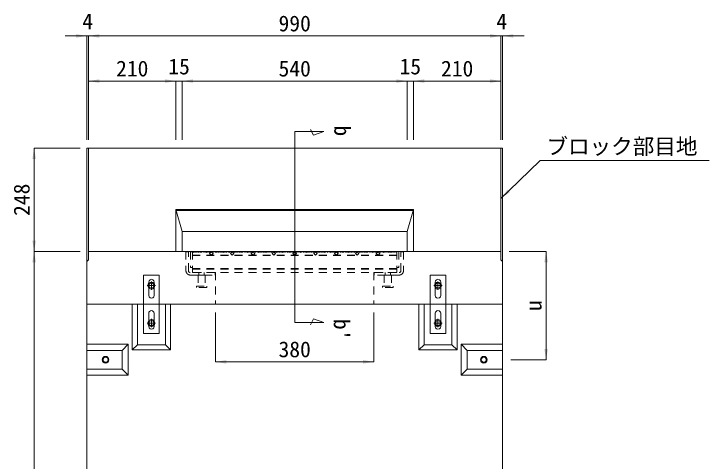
# Model space of a CAD drawing. Units: millimetres at full size. Extents: x 50430 to 101606, y 69050 to 91573.
# Drawn here: x 54877 to 56546, y 79777 to 80851 of the extents above; entities that cross this region are included whole.
import ezdxf
from ezdxf.enums import TextEntityAlignment as Align

# ---------------------------------------------------------------- set-up
doc = ezdxf.new("R2010")
doc.units = ezdxf.units.MM
doc.header["$LTSCALE"] = 50
for name, pattern in [('USER1', [0.675, 0.375, -0.3]), ('USER2', [14.2875, 9.525, -1.5875, 1.5875, -1.5875]), ('USER4', [0.675, 0.375, -0.3])]:
    doc.linetypes.add(name, pattern=pattern)
for name, color, linetype, lineweight in [('インサート', 3, 'USER1', 9), ('グレーチング', 7, 'USER1', 5), ('ジョイントプレート', 3, 'Continuous', 9), ('寸法線', 7, 'Continuous', 13), ('本体', 2, 'Continuous', 9), ('補助線', 8, 'Continuous', 9)]:
    doc.layers.add(name, color=color, linetype=linetype, lineweight=lineweight)
doc.styles.add('ＭＳ ゴシック', font='')
doc.styles.get('ＭＳ ゴシック').set_extended_font_data('MS Gothic')

# ---------------------------------------------------------------- blocks, each defined once
blk = doc.blocks.new('filled_arrow')
at = {"color": 0, "linetype": 'Continuous', "lineweight": -2}
blk.add_solid([(7.5, 1.25), (0, 0), (7.5, -1.25)], dxfattribs=at)

msp = doc.modelspace()

# ---------------------------------------------------------------- linework, layer by layer
at = {"layer": 'インサート', "linetype": 'USER4'}
for p, q in [((55318.82, 80223.73), (55318.82, 80196.73)), ((55318.82, 80223.73), (55335.82, 80223.73)), ((55335.82, 80223.73), (55335.82, 80196.73)), ((55765.82, 80223.73), (55765.82, 80196.73)), ((55765.82, 80223.73), (55782.82, 80223.73)), ((55782.82, 80223.73), (55782.82, 80196.73)), ((55314.82, 80193.73), (55314.82, 80196.73)), ((55314.82, 80196.73), (55339.82, 80196.73)), ((55339.82, 80193.73), (55314.82, 80193.73)), ((55339.82, 80196.73), (55339.82, 80193.73)), ((55761.82, 80193.73), (55761.82, 80196.73)), ((55761.82, 80196.73), (55786.82, 80196.73)), ((55786.82, 80193.73), (55761.82, 80193.73)), ((55786.82, 80196.73), (55786.82, 80193.73))]:
    msp.add_line(p, q, dxfattribs=at)
at = {"layer": 'インサート', "linetype": 'Continuous'}
for centre, radius in [((55206.82, 80198.4), 8.25), ((55894.82, 80198.4), 8.25), ((55206.82, 80198.4), 6), ((55894.82, 80198.4), 6), ((55206.82, 80108.4), 8.25), ((55206.82, 80108.4), 6), ((55894.82, 80108.4), 8.25), ((55894.82, 80108.4), 6), ((55096.82, 80020.4), 8), ((55096.82, 80020.4), 6), ((56004.82, 80020.4), 8), ((56004.82, 80020.4), 6)]:
    msp.add_circle(centre, radius, dxfattribs=at)
at = {"layer": 'グレーチング'}
for p, q in [((55289.81, 80279.73), (55289.81, 80233.73)), ((55289.81, 80279.73), (55295.81, 80279.73)), ((55295.81, 80233.73), (55295.81, 80279.73)), ((55300.81, 80279.73), (55300.81, 80241.73)), ((55300.81, 80279.73), (55800.82, 80279.73)), ((55305.31, 80279.73), (55305.31, 80229.73)), ((55307.31, 80279.73), (55308.21, 80277.63)), ((55308.21, 80277.63), (55309.11, 80279.73)), ((55311.11, 80279.73), (55312.01, 80277.63)), ((55312.01, 80277.63), (55312.91, 80279.73)), ((55314.91, 80279.73), (55315.81, 80277.63)), ((55315.81, 80277.63), (55316.71, 80279.73)), ((55318.71, 80279.73), (55319.61, 80277.63)), ((55319.61, 80277.63), (55320.51, 80279.73)), ((55322.51, 80279.73), (55323.41, 80277.63)), ((55323.41, 80277.63), (55324.31, 80279.73)), ((55326.31, 80279.73), (55327.21, 80277.63)), ((55327.21, 80277.63), (55328.11, 80279.73)), ((55330.11, 80279.73), (55331.01, 80277.63)), ((55331.01, 80277.63), (55331.91, 80279.73)), ((55333.91, 80279.73), (55334.81, 80277.63)), ((55334.81, 80277.63), (55335.71, 80279.73)), ((55337.71, 80279.73), (55338.61, 80277.63)), ((55338.61, 80277.63), (55339.51, 80279.73)), ((55341.51, 80279.73), (55342.41, 80277.63)), ((55342.41, 80277.63), (55343.31, 80279.73)), ((55345.31, 80279.73), (55346.22, 80277.63)), ((55346.22, 80277.63), (55347.12, 80279.73)), ((55350.81, 80279.73), (55346.57, 80275.49)), ((55346.57, 80275.49), (55350.81, 80271.24)), ((55355.06, 80275.49), (55350.81, 80279.73)), ((55350.81, 80271.24), (55355.06, 80275.49)), ((55355.81, 80279.73), (55356.71, 80277.63)), ((55356.71, 80277.63), (55357.61, 80279.73)), ((55359.61, 80279.73), (55360.51, 80277.63)), ((55360.51, 80277.63), (55361.41, 80279.73)), ((55363.41, 80279.73), (55364.31, 80277.63)), ((55364.31, 80277.63), (55365.21, 80279.73)), ((55367.21, 80279.73), (55368.11, 80277.63)), ((55368.11, 80277.63), (55369.01, 80279.73)), ((55371.01, 80279.73), (55371.91, 80277.63)), ((55371.91, 80277.63), (55372.81, 80279.73)), ((55374.81, 80279.73), (55375.71, 80277.63)), ((55375.71, 80277.63), (55376.61, 80279.73)), ((55378.61, 80279.73), (55379.51, 80277.63)), ((55379.51, 80277.63), (55380.41, 80279.73)), ((55382.41, 80279.73), (55383.31, 80277.63)), ((55383.31, 80277.63), (55384.21, 80279.73)), ((55386.21, 80279.73), (55387.11, 80277.63)), ((55387.11, 80277.63), (55388.01, 80279.73)), ((55390.01, 80279.73), (55390.91, 80277.63)), ((55390.91, 80277.63), (55391.81, 80279.73)), ((55393.81, 80279.73), (55394.72, 80277.63)), ((55394.72, 80277.63), (55395.62, 80279.73)), ((55400.81, 80279.73), (55396.57, 80275.49)), ((55396.57, 80275.49), (55400.81, 80271.24)), ((55405.06, 80275.49), (55400.81, 80279.73)), ((55400.81, 80271.24), (55405.06, 80275.49)), ((55405.81, 80279.73), (55406.71, 80277.63)), ((55406.71, 80277.63), (55407.61, 80279.73)), ((55409.61, 80279.73), (55410.51, 80277.63)), ((55410.51, 80277.63), (55411.41, 80279.73)), ((55413.41, 80279.73), (55414.31, 80277.63)), ((55414.31, 80277.63), (55415.21, 80279.73)), ((55417.21, 80279.73), (55418.11, 80277.63)), ((55418.11, 80277.63), (55419.01, 80279.73)), ((55421.01, 80279.73), (55421.91, 80277.63)), ((55421.91, 80277.63), (55422.81, 80279.73)), ((55424.81, 80279.73), (55425.71, 80277.63)), ((55425.71, 80277.63), (55426.61, 80279.73)), ((55428.61, 80279.73), (55429.51, 80277.63)), ((55429.51, 80277.63), (55430.41, 80279.73)), ((55432.41, 80279.73), (55433.31, 80277.63)), ((55433.31, 80277.63), (55434.21, 80279.73)), ((55436.21, 80279.73), (55437.11, 80277.63)), ((55437.11, 80277.63), (55438.01, 80279.73)), ((55440.01, 80279.73), (55440.91, 80277.63)), ((55440.91, 80277.63), (55441.81, 80279.73)), ((55443.81, 80279.73), (55444.72, 80277.63)), ((55444.72, 80277.63), (55445.62, 80279.73)), ((55450.81, 80279.73), (55446.57, 80275.49)), ((55446.57, 80275.49), (55450.81, 80271.24)), ((55455.06, 80275.49), (55450.81, 80279.73)), ((55450.81, 80271.24), (55455.06, 80275.49)), ((55455.81, 80279.73), (55456.71, 80277.63)), ((55456.71, 80277.63), (55457.61, 80279.73)), ((55459.61, 80279.73), (55460.51, 80277.63)), ((55460.51, 80277.63), (55461.41, 80279.73)), ((55463.41, 80279.73), (55464.31, 80277.63)), ((55464.31, 80277.63), (55465.22, 80279.73)), ((55467.21, 80279.73), (55468.11, 80277.63)), ((55468.11, 80277.63), (55469.02, 80279.73)), ((55471.01, 80279.73), (55471.91, 80277.63)), ((55471.91, 80277.63), (55472.81, 80279.73)), ((55474.81, 80279.73), (55475.71, 80277.63)), ((55475.71, 80277.63), (55476.61, 80279.73)), ((55478.61, 80279.73), (55479.52, 80277.63)), ((55479.52, 80277.63), (55480.41, 80279.73)), ((55482.42, 80279.73), (55483.31, 80277.63)), ((55483.31, 80277.63), (55484.21, 80279.73)), ((55486.21, 80279.73), (55487.11, 80277.63)), ((55487.11, 80277.63), (55488.01, 80279.73)), ((55490.02, 80279.73), (55490.91, 80277.63)), ((55490.91, 80277.63), (55491.81, 80279.73)), ((55493.81, 80279.73), (55494.72, 80277.63)), ((55494.72, 80277.63), (55495.62, 80279.73)), ((55500.81, 80279.73), (55496.57, 80275.49)), ((55496.57, 80275.49), (55500.81, 80271.24)), ((55505.06, 80275.49), (55500.81, 80279.73)), ((55500.81, 80271.24), (55505.06, 80275.49)), ((55505.82, 80279.73), (55506.71, 80277.63)), ((55506.71, 80277.63), (55507.61, 80279.73)), ((55509.61, 80279.73), (55510.52, 80277.63)), ((55510.52, 80277.63), (55511.42, 80279.73)), ((55513.42, 80279.73), (55514.32, 80277.63)), ((55514.32, 80277.63), (55515.21, 80279.73)), ((55517.22, 80279.73), (55518.11, 80277.63)), ((55518.11, 80277.63), (55519.02, 80279.73)), ((55521.02, 80279.73), (55521.92, 80277.63)), ((55521.92, 80277.63), (55522.81, 80279.73)), ((55524.82, 80279.73), (55525.71, 80277.63)), ((55525.71, 80277.63), (55526.62, 80279.73)), ((55528.61, 80279.73), (55529.52, 80277.63)), ((55529.52, 80277.63), (55530.42, 80279.73)), ((55532.42, 80279.73), (55533.32, 80277.63)), ((55533.32, 80277.63), (55534.22, 80279.73)), ((55536.22, 80279.73), (55537.12, 80277.63)), ((55537.12, 80277.63), (55538.02, 80279.73)), ((55540.02, 80279.73), (55540.92, 80277.63)), ((55540.92, 80277.63), (55541.81, 80279.73)), ((55543.82, 80279.73), (55544.72, 80277.63)), ((55544.72, 80277.63), (55545.62, 80279.73)), ((55550.82, 80279.73), (55546.57, 80275.49)), ((55546.57, 80275.49), (55550.82, 80271.24)), ((55555.06, 80275.49), (55550.82, 80279.73)), ((55550.82, 80271.24), (55555.06, 80275.49)), ((55555.82, 80279.73), (55556.72, 80277.63)), ((55556.72, 80277.63), (55557.62, 80279.73)), ((55559.62, 80279.73), (55560.52, 80277.63)), ((55560.52, 80277.63), (55561.42, 80279.73)), ((55563.42, 80279.73), (55564.32, 80277.63)), ((55564.32, 80277.63), (55565.22, 80279.73)), ((55567.22, 80279.73), (55568.12, 80277.63)), ((55568.12, 80277.63), (55569.02, 80279.73)), ((55571.02, 80279.73), (55571.92, 80277.63)), ((55571.92, 80277.63), (55572.82, 80279.73)), ((55574.82, 80279.73), (55575.72, 80277.63)), ((55575.72, 80277.63), (55576.62, 80279.73)), ((55578.62, 80279.73), (55579.52, 80277.63)), ((55579.52, 80277.63), (55580.42, 80279.73)), ((55582.42, 80279.73), (55583.32, 80277.63)), ((55583.32, 80277.63), (55584.22, 80279.73)), ((55586.22, 80279.73), (55587.12, 80277.63)), ((55587.12, 80277.63), (55588.02, 80279.73)), ((55590.02, 80279.73), (55590.92, 80277.63)), ((55590.92, 80277.63), (55591.82, 80279.73)), ((55593.82, 80279.73), (55594.72, 80277.63)), ((55594.72, 80277.63), (55595.62, 80279.73)), ((55600.82, 80279.73), (55596.57, 80275.49)), ((55596.57, 80275.49), (55600.82, 80271.24)), ((55605.06, 80275.49), (55600.82, 80279.73)), ((55600.82, 80271.24), (55605.06, 80275.49)), ((55605.82, 80279.73), (55606.72, 80277.63)), ((55606.72, 80277.63), (55607.62, 80279.73)), ((55609.62, 80279.73), (55610.52, 80277.63)), ((55610.52, 80277.63), (55611.42, 80279.73)), ((55613.42, 80279.73), (55614.32, 80277.63)), ((55614.32, 80277.63), (55615.22, 80279.73)), ((55617.22, 80279.73), (55618.12, 80277.63)), ((55618.12, 80277.63), (55619.02, 80279.73)), ((55621.02, 80279.73), (55621.92, 80277.63)), ((55621.92, 80277.63), (55622.82, 80279.73)), ((55624.82, 80279.73), (55625.72, 80277.63)), ((55625.72, 80277.63), (55626.62, 80279.73)), ((55628.62, 80279.73), (55629.52, 80277.63)), ((55629.52, 80277.63), (55630.42, 80279.73)), ((55632.42, 80279.73), (55633.32, 80277.63)), ((55633.32, 80277.63), (55634.22, 80279.73)), ((55636.22, 80279.73), (55637.12, 80277.63)), ((55637.12, 80277.63), (55638.02, 80279.73)), ((55640.02, 80279.73), (55640.92, 80277.63)), ((55640.92, 80277.63), (55641.82, 80279.73)), ((55643.82, 80279.73), (55644.72, 80277.63)), ((55644.72, 80277.63), (55645.62, 80279.73)), ((55650.82, 80279.73), (55646.57, 80275.49)), ((55646.57, 80275.49), (55650.82, 80271.24)), ((55655.06, 80275.49), (55650.82, 80279.73)), ((55650.82, 80271.24), (55655.06, 80275.49)), ((55655.82, 80279.73), (55656.72, 80277.63)), ((55656.72, 80277.63), (55657.62, 80279.73)), ((55659.62, 80279.73), (55660.52, 80277.63)), ((55660.52, 80277.63), (55661.42, 80279.73)), ((55663.42, 80279.73), (55664.32, 80277.63)), ((55664.32, 80277.63), (55665.22, 80279.73)), ((55667.22, 80279.73), (55668.12, 80277.63)), ((55668.12, 80277.63), (55669.02, 80279.73)), ((55671.02, 80279.73), (55671.92, 80277.63)), ((55671.92, 80277.63), (55672.82, 80279.73)), ((55674.82, 80279.73), (55675.72, 80277.63)), ((55675.72, 80277.63), (55676.62, 80279.73)), ((55678.62, 80279.73), (55679.52, 80277.63)), ((55679.52, 80277.63), (55680.42, 80279.73)), ((55682.42, 80279.73), (55683.32, 80277.63)), ((55683.32, 80277.63), (55684.22, 80279.73)), ((55686.22, 80279.73), (55687.12, 80277.63)), ((55687.12, 80277.63), (55688.02, 80279.73)), ((55690.02, 80279.73), (55690.92, 80277.63)), ((55690.92, 80277.63), (55691.82, 80279.73)), ((55693.82, 80279.73), (55694.72, 80277.63)), ((55694.72, 80277.63), (55695.62, 80279.73)), ((55700.82, 80279.73), (55696.57, 80275.49)), ((55696.57, 80275.49), (55700.82, 80271.24)), ((55705.06, 80275.49), (55700.82, 80279.73)), ((55700.82, 80271.24), (55705.06, 80275.49)), ((55705.82, 80279.73), (55706.72, 80277.63)), ((55706.72, 80277.63), (55707.62, 80279.73)), ((55709.62, 80279.73), (55710.52, 80277.63)), ((55710.52, 80277.63), (55711.42, 80279.73)), ((55713.42, 80279.73), (55714.32, 80277.63)), ((55714.32, 80277.63), (55715.22, 80279.73)), ((55717.22, 80279.73), (55718.12, 80277.63)), ((55718.12, 80277.63), (55719.02, 80279.73)), ((55721.02, 80279.73), (55721.92, 80277.63)), ((55721.92, 80277.63), (55722.82, 80279.73)), ((55724.82, 80279.73), (55725.72, 80277.63)), ((55725.72, 80277.63), (55726.62, 80279.73)), ((55728.62, 80279.73), (55729.52, 80277.63)), ((55729.52, 80277.63), (55730.42, 80279.73)), ((55732.42, 80279.73), (55733.32, 80277.63)), ((55733.32, 80277.63), (55734.22, 80279.73)), ((55736.22, 80279.73), (55737.12, 80277.63)), ((55737.12, 80277.63), (55738.02, 80279.73)), ((55740.02, 80279.73), (55740.92, 80277.63)), ((55740.92, 80277.63), (55741.82, 80279.73)), ((55743.82, 80279.73), (55744.72, 80277.63)), ((55744.72, 80277.63), (55745.62, 80279.73)), ((55750.82, 80279.73), (55746.57, 80275.49)), ((55746.57, 80275.49), (55750.82, 80271.24)), ((55755.06, 80275.49), (55750.82, 80279.73)), ((55750.82, 80271.24), (55755.06, 80275.49)), ((55755.82, 80279.73), (55756.72, 80277.63)), ((55756.72, 80277.63), (55757.62, 80279.73)), ((55759.62, 80279.73), (55760.52, 80277.63)), ((55760.52, 80277.63), (55761.42, 80279.73)), ((55763.42, 80279.73), (55764.32, 80277.63)), ((55764.32, 80277.63), (55765.22, 80279.73)), ((55767.22, 80279.73), (55768.12, 80277.63)), ((55768.12, 80277.63), (55769.02, 80279.73)), ((55771.02, 80279.73), (55771.92, 80277.63)), ((55771.92, 80277.63), (55772.82, 80279.73)), ((55774.82, 80279.73), (55775.72, 80277.63)), ((55775.72, 80277.63), (55776.62, 80279.73)), ((55778.62, 80279.73), (55779.52, 80277.63)), ((55779.52, 80277.63), (55780.42, 80279.73)), ((55782.42, 80279.73), (55783.32, 80277.63)), ((55783.32, 80277.63), (55784.22, 80279.73)), ((55786.22, 80279.73), (55787.12, 80277.63)), ((55787.12, 80277.63), (55788.02, 80279.73)), ((55790.02, 80279.73), (55790.92, 80277.63)), ((55790.92, 80277.63), (55791.82, 80279.73)), ((55793.82, 80279.73), (55794.72, 80277.63)), ((55794.72, 80277.63), (55795.62, 80279.73)), ((55796.32, 80279.73), (55796.32, 80229.73)), ((55800.82, 80279.73), (55800.82, 80241.73)), ((55805.82, 80233.73), (55805.82, 80279.73)), ((55811.82, 80279.73), (55805.82, 80279.73)), ((55811.82, 80279.73), (55811.82, 80233.73)), ((55305.31, 80271.73), (55796.32, 80271.73)), ((55305.31, 80270.23), (55796.32, 80270.23)), ((55300.81, 80241.73), (55305.31, 80241.73)), ((55305.31, 80239.23), (55796.32, 80239.23)), ((55800.82, 80241.73), (55796.32, 80241.73)), ((55360.81, 80229.73), (55299.81, 80229.73)), ((55299.84, 80223.73), (55359.81, 80223.73)), ((55305.31, 80237.73), (55796.32, 80237.73)), ((55305.31, 80229.73), (55796.32, 80229.73)), ((55320.81, 80229.73), (55320.81, 80223.73)), ((55333.81, 80229.73), (55333.81, 80223.73)), ((55359.81, 80223.73), (55359.81, 80229.73)), ((55740.82, 80229.73), (55801.82, 80229.73)), ((55741.82, 80223.73), (55741.82, 80229.73)), ((55801.82, 80223.73), (55741.82, 80223.73)), ((55767.82, 80229.73), (55767.82, 80223.73)), ((55780.82, 80229.73), (55780.82, 80223.73))]:
    msp.add_line(p, q, dxfattribs=at)
for centre, radius, start, end in [((55299.81, 80233.73), 10, 180, 270.12553), ((55299.81, 80233.73), 4, 180, 270), ((55801.82, 80233.73), 4, 270, 0), ((55801.82, 80233.73), 10, 270, 0)]:
    msp.add_arc(centre, radius, start, end, dxfattribs=at)
at = {"layer": 'ジョイントプレート'}
for p, q in [((55200.32, 80174.9), (55200.32, 80206.9)), ((55213.31, 80206.9), (55213.31, 80174.9)), ((55888.32, 80174.9), (55888.32, 80206.9)), ((55901.32, 80206.9), (55901.32, 80174.9)), ((55200.32, 80131.9), (55200.32, 80099.9)), ((55213.32, 80099.9), (55213.32, 80131.9)), ((55888.32, 80131.9), (55888.32, 80099.9)), ((55901.32, 80099.9), (55901.32, 80131.9))]:
    msp.add_line(p, q, dxfattribs=at)
for points in [[(55225.82, 80083.4), (55225.82, 80223.4), (55187.82, 80223.4), (55187.82, 80083.4)], [(55913.82, 80083.4), (55913.82, 80223.4), (55875.82, 80223.4), (55875.82, 80083.4)]]:
    msp.add_lwpolyline(points, close=True, dxfattribs=at)
for centre, start, end in [((55206.82, 80206.9), 359.99346, 180.00654), ((55894.82, 80206.9), 359.99346, 180.00654), ((55206.82, 80174.9), 179.99346, 0.00654), ((55894.82, 80174.9), 179.99346, 0.00654), ((55206.82, 80131.9), 0, 180), ((55894.82, 80131.9), 0, 180), ((55206.82, 80099.9), 179.99952, 0.00048), ((55894.82, 80099.9), 179.99952, 0.00048)]:
    msp.add_arc(centre, 6.5, start, end, dxfattribs=at)
at = {"layer": '寸法線', "lineweight": 9}
for p, q in [((55107.82, 80797.71), (54999.82, 80797.71)), ((55051.82, 80548.4), (55051.82, 80797.71)), ((55055.82, 80797.71), (56045.82, 80797.71)), ((55055.82, 80548.4), (55055.82, 80797.71)), ((55055.82, 80548.4), (55055.82, 80797.71)), ((55993.82, 80797.71), (56101.82, 80797.71)), ((56045.82, 80548.4), (56045.82, 80797.71)), ((56045.82, 80548.4), (56045.82, 80797.71)), ((56049.82, 80548.4), (56049.82, 80797.71)), ((55265.82, 80689.39), (55055.82, 80689.39)), ((55055.82, 80548.4), (55055.82, 80689.39)), ((55332.82, 80689.39), (55213.82, 80689.39)), ((55265.82, 80548.4), (55265.82, 80689.39)), ((55265.82, 80548.4), (55265.82, 80689.39)), ((55280.82, 80689.39), (55820.82, 80689.39)), ((55280.82, 80548.4), (55280.82, 80689.39)), ((55280.82, 80548.4), (55280.82, 80689.39)), ((55768.82, 80689.39), (55887.81, 80689.39)), ((55820.82, 80548.4), (55820.82, 80689.39)), ((55820.82, 80548.4), (55820.82, 80689.39)), ((55835.81, 80548.4), (55835.81, 80689.39)), ((55835.81, 80689.39), (56045.82, 80689.39)), ((55835.81, 80548.4), (55835.81, 80689.39)), ((56045.82, 80548.4), (56045.82, 80689.39)), ((55596.31, 80559.17), (55589.15, 80573.49)), ((55550.82, 80568.37), (55550.82, 80109.44)), ((55550.82, 80568.37), (55621.07, 80568.37)), ((55621.07, 80568.37), (55596.31, 80559.17)), ((54925.34, 80528.4), (54925.34, 80280.38)), ((55035.82, 80528.4), (54925.34, 80528.4)), ((55035.82, 80280.38), (54925.34, 80280.38)), ((54925.34, 80280.38), (54925.34, 78703.4)), ((55035.82, 80280.38), (54925.34, 80280.38)), ((56065.82, 80280.38), (56154.36, 80280.38)), ((56154.36, 80280.38), (56154.36, 80020.4)), ((55360.82, 80133.4), (55360.82, 80015.32)), ((55740.82, 80133.4), (55740.82, 80015.32)), ((55550.82, 80109.44), (55621.07, 80109.44)), ((55596.31, 80118.64), (55589.15, 80104.32)), ((55621.07, 80109.44), (55596.31, 80118.64)), ((55360.82, 80015.32), (55740.82, 80015.32)), ((56069.82, 80020.4), (56154.36, 80020.4))]:
    msp.add_line(p, q, dxfattribs=at)
at = {"layer": '寸法線', "lineweight": 5}
msp.add_line((55266.66, 80378.4), (55834.97, 80378.4), dxfattribs=at)
at = {"layer": '寸法線', "lineweight": 9}
msp.add_lwpolyline([(56045.82, 80407.63), (56064.52, 80425.69), (56140.06, 80498.62), (56545.62, 80498.62)], dxfattribs=at)
at = {"layer": '本体', "lineweight": 20}
for p, q in [((55055.82, 80528.4), (56045.82, 80528.4)), ((55055.82, 80260.39), (55055.82, 80528.4)), ((56045.82, 80260.39), (56045.82, 80528.4)), ((55051.82, 80256.4), (55055.82, 80260.39)), ((55051.82, 78703.4), (55051.82, 80256.4)), ((56049.82, 80256.4), (56045.82, 80260.39)), ((56049.82, 78703.4), (56049.82, 80256.4)), ((55051.81, 80153.4), (56049.82, 80153.4))]:
    msp.add_line(p, q, dxfattribs=at)
at = {"layer": '本体'}
for p, q in [((55265.82, 80381.4), (55835.81, 80381.4)), ((55280.82, 80328.4), (55265.82, 80381.4)), ((55265.82, 80381.4), (55265.82, 80280.38)), ((55820.82, 80328.4), (55835.81, 80381.4)), ((55835.81, 80381.4), (55835.81, 80280.38)), ((55280.82, 80328.4), (55820.82, 80328.4)), ((55280.82, 80328.4), (55280.82, 80280.38)), ((55820.82, 80328.4), (55820.82, 80280.38)), ((55055.82, 80280.38), (56045.82, 80280.38)), ((55160.82, 80043.9), (55160.82, 80153.4)), ((55173.32, 80056.4), (55173.32, 80153.4)), ((55240.32, 80056.4), (55240.32, 80153.4)), ((55252.82, 80043.9), (55252.82, 80153.4)), ((55848.82, 80043.9), (55848.82, 80153.4)), ((55861.32, 80056.4), (55861.32, 80153.4)), ((55928.32, 80056.4), (55928.32, 80153.4)), ((55940.82, 80043.9), (55940.82, 80153.4)), ((55051.82, 80057.4), (55151.32, 80057.4)), ((55136.82, 80042.9), (55151.32, 80057.4)), ((55151.32, 80057.4), (55151.32, 79983.4)), ((55173.32, 80056.4), (55160.82, 80043.9)), ((55240.32, 80056.4), (55173.32, 80056.4)), ((55240.32, 80056.4), (55252.82, 80043.9)), ((55861.32, 80056.4), (55848.82, 80043.9)), ((55861.32, 80056.4), (55928.32, 80056.4)), ((55928.32, 80056.4), (55940.82, 80043.9)), ((55950.32, 80057.4), (55950.32, 79983.4)), ((56049.82, 80057.4), (55950.32, 80057.4)), ((55964.82, 80042.9), (55950.32, 80057.4)), ((55051.82, 80042.9), (55136.82, 80042.9)), ((55136.82, 80042.9), (55136.82, 79997.9)), ((55252.82, 80043.9), (55160.82, 80043.9)), ((55848.82, 80043.9), (55940.82, 80043.9)), ((55964.82, 80042.9), (55964.82, 79997.9)), ((56049.82, 80042.9), (55964.82, 80042.9)), ((55136.82, 79997.9), (55051.82, 79997.9)), ((55136.82, 79997.9), (55151.32, 79983.4)), ((55964.82, 79997.9), (55950.32, 79983.4)), ((55964.82, 79997.9), (56049.82, 79997.9)), ((55151.32, 79983.4), (55051.82, 79983.4)), ((55950.32, 79983.4), (56049.82, 79983.4))]:
    msp.add_line(p, q, dxfattribs=at)
at = {"layer": '本体', "linetype": 'USER1'}
for p, q in [((55360.82, 80229.73), (55360.82, 80153.4)), ((55740.82, 80229.73), (55740.82, 80153.4))]:
    msp.add_line(p, q, dxfattribs=at)
at = {"layer": '補助線', "lineweight": 13}
for p, q in [((55051.82, 80256.4), (55051.82, 80528.4)), ((55055.82, 80528.4), (55051.82, 80528.4)), ((56045.82, 80528.4), (56049.82, 80528.4)), ((56049.82, 80256.4), (56049.82, 80528.4))]:
    msp.add_line(p, q, dxfattribs=at)
at = {"layer": '補助線', "linetype": 'USER2'}
for p, q in [((55206.82, 80188.4), (55206.82, 80208.4)), ((55894.82, 80188.4), (55894.82, 80208.4)), ((55196.82, 80198.4), (55216.82, 80198.4)), ((55884.82, 80198.4), (55904.82, 80198.4)), ((55196.82, 80108.4), (55216.82, 80108.4)), ((55206.82, 80098.4), (55206.82, 80118.4)), ((55884.82, 80108.4), (55904.82, 80108.4)), ((55894.82, 80098.4), (55894.82, 80118.4))]:
    msp.add_line(p, q, dxfattribs=at)

# ---------------------------------------------------------------- block references
at = {"layer": '寸法線', "lineweight": 9, "xscale": 3.47, "yscale": 3.47}
for p, rotation in [((55051.82, 80797.71), 180), ((56045.82, 80797.71), 180), ((56045.82, 80797.71), 180), ((55265.82, 80689.39), 180), ((55265.82, 80689.39), 180), ((55820.82, 80689.39), 180), ((55820.82, 80689.39), 180), ((56045.82, 80689.39), 180), ((54925.34, 80528.4), 270), ((56045.82, 80407.63), 44), ((54925.34, 80280.38), 90), ((54925.34, 80280.38), 270), ((56154.36, 80280.38), 270), ((56154.36, 80020.4), 90), ((55740.82, 80015.32), 180)]:
    msp.add_blockref('filled_arrow', p, dxfattribs=dict(at, rotation=rotation))
for p in [(55055.82, 80797.71), (55055.82, 80797.71), (56049.82, 80797.71), (55055.82, 80689.39), (55280.82, 80689.39), (55280.82, 80689.39), (55835.81, 80689.39), (55835.81, 80689.39), (55360.82, 80015.32)]:
    msp.add_blockref('filled_arrow', p, dxfattribs=at)

# ---------------------------------------------------------------- texts
at = {"layer": '寸法線', "style": 'ＭＳ ゴシック'}
for s, p in [('4', (55053.82, 80832.71)), ('990', (55550.82, 80827.71)), ('4', (56047.82, 80832.71)), ('15', (55273.32, 80724.39)), ('15', (55828.32, 80724.39)), ('210', (55160.82, 80719.39)), ('540', (55550.82, 80719.39)), ('210', (55940.82, 80719.39)), ('ブロック部目地', (56336.39, 80532.57)), ('380', (55550.82, 80045.32))]:
    msp.add_text(s, height=37.98, dxfattribs=at).set_placement(p, align=Align.MIDDLE_CENTER)
for s, p in [('b', (55634.56, 80582.9)), ("b'", (55633.36, 80118.42))]:
    msp.add_text(s, height=37.98, rotation=270, dxfattribs=at).set_placement(p, align=Align.BOTTOM_LEFT)
for s, p in [('248', (54895.34, 80404.39)), ('u', (56124.36, 80150.39))]:
    msp.add_text(s, height=37.98, rotation=90, dxfattribs=at).set_placement(p, align=Align.MIDDLE_CENTER)

doc.saveas('drawing.dxf')
